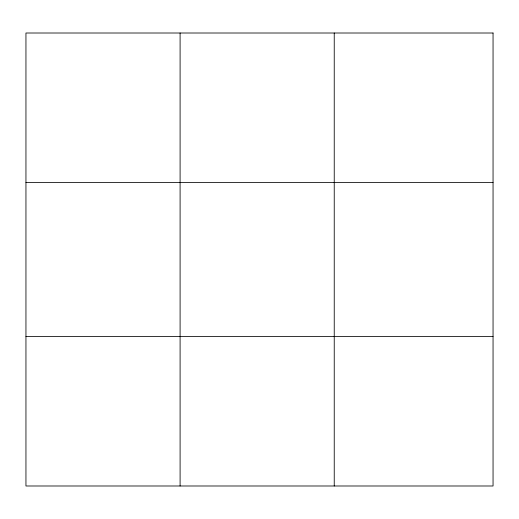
<?xml version="1.0" encoding="UTF-8"?>
<svg xmlns="http://www.w3.org/2000/svg" width="519" height="519" viewBox="0 0 519 519"><rect width="100%" height="100%" fill="white"/><g stroke="black" fill="none" stroke-linecap="round" stroke-linejoin="round"><path stroke-width="0.78" d="M180.093 33.008L180.093 485.992M334.236 33.008L334.236 485.992M25.95 182.493L493.05 182.493M25.95 336.507L493.05 336.507M493.05 33.008L493.05 485.992L25.95 485.992L25.95 33.008L493.05 33.008"/></g></svg>
